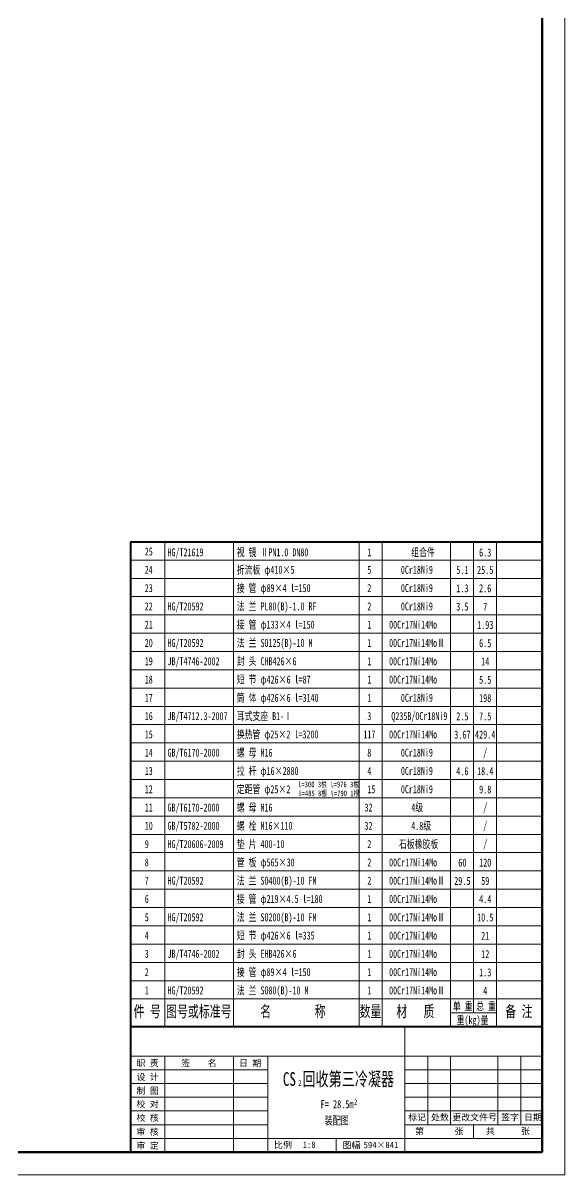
# Model space of a CAD drawing. Extents: x -4165 to 3578, y -3827 to 2060.
# Drawn here: x -1665 to -7, y -3827 to -300 of the extents above; entities that cross this region are included whole.
import ezdxf
from ezdxf.enums import TextEntityAlignment as Align

# ---------------------------------------------------------------- set-up
doc = ezdxf.new("R2010")
doc.units = 0
doc.header["$LTSCALE"] = 10
for name, color, linetype, lineweight in [('A 粗实线', 1, 'CONTINUOUS', 40), ('B 细实线', 7, 'CONTINUOUS', 18), ('C 文 字', 2, 'CONTINUOUS', 20), ('J 标注尺寸', 2, 'CONTINUOUS', 18)]:
    doc.layers.add(name, color=color, linetype=linetype, lineweight=lineweight)
doc.styles.add('HZTXT', font='SIMFANG.TTF', dxfattribs={"width": 0.75})
doc.styles.add('标题中文', font='SIMFANG.TTF', dxfattribs={"width": 0.7})

msp = doc.modelspace()

# ---------------------------------------------------------------- linework, layer by layer
at = {"layer": 'A 粗实线'}
for p, q in [((-1336.5, -1888.5), (-1336.5, -3372.5)), ((-1336.5, -1888.5), (-76.5, -1888.5)), ((-1336.5, -3372.5), (-76.5, -3372.5))]:
    msp.add_line(p, q, dxfattribs=at)
at = {"layer": 'A 粗实线', "color": 1}
msp.add_line((-1336.5, -3372.5), (-1336.5, -3757.5), dxfattribs=at)
at = {"layer": 'A 粗实线', "color": 5, "lineweight": 60}
msp.add_lwpolyline([(-76.5, -3757.5), (-76.5, 1989.5), (-3989.5, 1989.5), (-3989.5, -3757.5)], close=True, dxfattribs=at)
at = {"layer": 'B 细实线'}
for p, q in [((-1231.5, -3372.5), (-1231.5, -1888.5)), ((-1021.5, -3372.5), (-1021.5, -1888.5)), ((-636.5, -3372.5), (-636.5, -1888.5)), ((-566.5, -3372.5), (-566.5, -1888.5)), ((-356.5, -3372.5), (-356.5, -1888.5)), ((-286.5, -3330.5), (-286.5, -1888.5)), ((-216.5, -3372.5), (-216.5, -1888.5)), ((-1336.5, -1944.5), (-76.5, -1944.5)), ((-1336.5, -2000.5), (-76.5, -2000.5)), ((-1336.5, -2056.5), (-76.5, -2056.5)), ((-1336.5, -2112.5), (-76.5, -2112.5)), ((-1336.5, -2168.5), (-76.5, -2168.5)), ((-1336.5, -2224.5), (-76.5, -2224.5)), ((-1336.5, -2280.5), (-76.5, -2280.5)), ((-1336.5, -2336.5), (-76.5, -2336.5)), ((-1336.5, -2392.5), (-76.5, -2392.5)), ((-1336.5, -2448.5), (-76.5, -2448.5)), ((-1336.5, -2504.5), (-76.5, -2504.5)), ((-1336.5, -2560.5), (-76.5, -2560.5)), ((-1336.5, -2616.5), (-76.5, -2616.5)), ((-1336.5, -2672.5), (-76.5, -2672.5)), ((-1336.5, -2728.5), (-76.5, -2728.5)), ((-1336.5, -2784.5), (-76.5, -2784.5)), ((-1336.5, -2840.5), (-76.5, -2840.5)), ((-1336.5, -2896.5), (-76.5, -2896.5)), ((-1336.5, -2952.5), (-76.5, -2952.5)), ((-1336.5, -3008.5), (-76.5, -3008.5)), ((-1336.5, -3064.5), (-76.5, -3064.5)), ((-1336.5, -3120.5), (-76.5, -3120.5)), ((-1336.5, -3176.5), (-76.5, -3176.5)), ((-1336.5, -3232.5), (-76.5, -3232.5)), ((-1336.5, -3288.5), (-76.5, -3288.5)), ((-356.5, -3330.5), (-216.5, -3330.5)), ((-496.5, -3372.5), (-496.5, -3757.5)), ((-1336.5, -3463.5), (-76.5, -3463.5)), ((-1231.5, -3463.5), (-1231.5, -3757.5)), ((-1021.5, -3463.5), (-1021.5, -3757.5)), ((-916.5, -3463.5), (-916.5, -3757.5)), ((-426.5, -3463.5), (-426.5, -3673.5)), ((-356.5, -3463.5), (-356.5, -3673.5)), ((-212, -3463.5), (-212, -3673.5)), ((-142, -3463.5), (-142, -3673.5)), ((-1336.5, -3505.5), (-916.5, -3505.5)), ((-496.5, -3505.5), (-76.5, -3505.5)), ((-1336.5, -3547.5), (-916.5, -3547.5)), ((-496.5, -3547.5), (-76.5, -3547.5)), ((-1336.5, -3589.5), (-916.5, -3589.5)), ((-496.5, -3589.5), (-76.5, -3589.5)), ((-1336.5, -3631.5), (-916.5, -3631.5)), ((-496.5, -3631.5), (-76.5, -3631.5)), ((-1336.5, -3673.5), (-916.5, -3673.5)), ((-496.5, -3673.5), (-76.5, -3673.5)), ((-286.5, -3715.5), (-286.5, -3673.5)), ((-1336.5, -3715.5), (-76.5, -3715.5)), ((-706.5, -3715.5), (-706.5, -3757.5))]:
    msp.add_line(p, q, dxfattribs=at)
msp.add_lwpolyline([(-6.5, -3827.5), (-6.5, 2059.5), (-4164.5, 2059.5), (-4164.5, -3827.5)], close=True, dxfattribs=at)

# ---------------------------------------------------------------- texts
at = {"layer": 'C 文 字', "style": 'HZTXT', "width": 0.75}
for s, p in [('6.3', (-250.6, -1921.5)), ('5.1', (-320.6, -1975.1)), ('25.5', (-250.6, -1975.1)), ('1.3', (-320.6, -2031.1)), ('2.6', (-250.6, -2031.1)), ('3.5', (-320.6, -2087.1)), ('7', (-250.6, -2087.1)), ('1.93', (-250.6, -2143.1)), ('6.5', (-250.6, -2199.1)), ('14', (-250.6, -2255.1)), ('5.5', (-250.6, -2311.1)), ('198', (-250.6, -2367.1)), ('2.5', (-320.6, -2423.1)), ('7.5', (-250.6, -2423.1)), ('3.67', (-320.6, -2479.1)), ('429.4', (-250.6, -2479.1)), ('/', (-250.6, -2535.1)), ('4.6', (-320.6, -2591.1)), ('18.4', (-250.6, -2591.1)), ('9.8', (-250.6, -2647.1)), ('/', (-250.6, -2703.1)), ('/', (-250.6, -2759.1)), ('/', (-250.6, -2815.1)), ('60', (-320.6, -2871.1)), ('120', (-250.6, -2871.1)), ('29.5', (-320.6, -2927.1)), ('59', (-250.6, -2927.1)), ('4.4', (-250.6, -2983.1)), ('10.5', (-250.6, -3039.1)), ('21', (-250.6, -3095.1)), ('12', (-250.6, -3151.1)), ('1.3', (-250.6, -3207.1)), ('4', (-250.6, -3263.1))]:
    msp.add_text(s, height=24.5, dxfattribs=at).set_placement(p, align=Align.MIDDLE)
at = {"layer": 'C 文 字', "style": '标题中文', "oblique": 0.5}
msp.add_text('职 责', height=19.6, rotation=0.0959, dxfattribs=at).set_placement((-1284.1, -3484.9), align=Align.MIDDLE_CENTER)
for s, p in [('签    名', (-1127, -3484.1)), ('日 期', (-970.2, -3484.6)), ('设 计', (-1284.1, -3526.9)), ('制 图', (-1284.1, -3568.9)), ('校 对', (-1284.1, -3610.1)), ('校 核', (-1284.1, -3652.1)), ('标记', (-459.2, -3650.3)), ('处数', (-389.2, -3650.3)), ('更改文件号', (-283.1, -3650.3)), ('签字', (-174.7, -3650.3)), ('日期', (-104.7, -3650.3)), ('审 核', (-1284.1, -3694.9)), ('第       张', (-391.3, -3692.9)), ('共      张', (-181.3, -3692.9)), ('审 定', (-1284.1, -3736.9)), ('比例', (-869.9, -3735.1)), ('1:8', (-789.5, -3735.1)), ('图幅', (-659.9, -3735.7)), ('594×841', (-569.7, -3735.7))]:
    msp.add_text(s, height=19.6, rotation=0.0959, dxfattribs=at).set_placement(p, align=Align.MIDDLE)
at = {"layer": 'J 标注尺寸', "style": '标题中文', "width": 0.7}
for s, height, p in [('视 镜 ⅡPN1.0 DN80', 24.5, (-1011, -1932.9)), ('组合件', 24.5, (-477, -1932.9)), ('25', 24.5, (-1292.8, -1930.5)), ('HG/T21619', 24.5, (-1223.1, -1932.9)), ('1', 24.5, (-611.5, -1932.9)), ('24', 24.5, (-1292.8, -1986.5)), ('折流板 φ410×5', 24.5, (-1011, -1986.5)), ('5', 24.5, (-611.5, -1986.5)), ('0Cr18Ni9', 24.5, (-508.7, -1986.5)), ('23', 24.5, (-1292.8, -2042.5)), ('接 管 φ89×4 l=150', 24.5, (-1011, -2042.5)), ('2', 24.5, (-611.5, -2042.5)), ('0Cr18Ni9', 24.5, (-508.7, -2042.5)), ('22', 24.5, (-1292.8, -2098.5)), ('HG/T20592', 24.5, (-1223.1, -2098.5)), ('法 兰 PL80(B)-1.0 RF', 24.5, (-1011, -2098.5)), ('2', 24.5, (-611.5, -2098.5)), ('0Cr18Ni9', 24.5, (-508.7, -2098.5)), ('21', 24.5, (-1292.8, -2154.5)), ('接 管 φ133×4 l=150', 24.5, (-1011, -2154.5)), ('1', 24.5, (-611.5, -2154.5)), ('00Cr17Ni14Mo', 24.5, (-544.9, -2154.5)), ('20', 24.5, (-1292.8, -2210.5)), ('HG/T20592', 24.5, (-1223.1, -2210.5)), ('法 兰 SO125(B)-10 M', 24.5, (-1011, -2210.5)), ('1', 24.5, (-611.5, -2210.5)), ('00Cr17Ni14MoⅡ', 24.5, (-544.9, -2210.5)), ('19', 24.5, (-1292.8, -2266.5)), ('JB/T4746-2002', 24.5, (-1223.1, -2266.5)), ('封 头 CHB426×6', 24.5, (-1011, -2266.5)), ('1', 24.5, (-611.5, -2266.5)), ('00Cr17Ni14Mo', 24.5, (-544.9, -2266.5)), ('18', 24.5, (-1292.8, -2322.5)), ('短 节 φ426×6 l=87', 24.5, (-1011, -2322.5)), ('1', 24.5, (-611.5, -2322.5)), ('00Cr17Ni14Mo', 24.5, (-544.9, -2322.5)), ('17', 24.5, (-1292.8, -2378.5)), ('筒 体 φ426×6 l=3140', 24.5, (-1011, -2378.5)), ('1', 24.5, (-611.5, -2378.5)), ('0Cr18Ni9', 24.5, (-508.7, -2378.5)), ('16', 24.5, (-1292.8, -2434.5)), ('JB/T4712.3-2007', 24.5, (-1223.1, -2434.5)), ('耳式支座 B1-Ⅰ', 24.5, (-1011, -2434.5)), ('3', 24.5, (-611.5, -2434.5)), ('Q235B/0Cr18Ni9', 24.5, (-538, -2434.5)), ('15', 24.5, (-1292.8, -2490.5)), ('换热管 φ25×2 l=3200', 24.5, (-1011, -2490.5)), ('117', 24.5, (-623.5, -2490.5)), ('00Cr17Ni14Mo', 24.5, (-544.9, -2490.5)), ('14', 24.5, (-1292.8, -2546.5)), ('GB/T6170-2000', 24.5, (-1223.1, -2546.5)), ('螺 母 M16', 24.5, (-1011, -2546.5)), ('8', 24.5, (-611.5, -2546.5)), ('0Cr18Ni9', 24.5, (-508.7, -2546.5)), ('拉 杆 φ16×2880', 24.5, (-1011, -2602.5)), ('13', 24.5, (-1292.8, -2602.5)), ('4', 24.5, (-611.5, -2602.5)), ('0Cr18Ni9', 24.5, (-508.7, -2602.5)), ('12', 24.5, (-1292.8, -2658.5)), ('定距管 φ25×2 ', 24.5, (-1011, -2658.5)), ('l=300 3根', 17.64, (-823.5, -2640.2)), ('l=976 3根', 17.64, (-724.8, -2640.2)), ('15', 24.5, (-611.5, -2658.5)), ('0Cr18Ni9', 24.5, (-508.7, -2658.5)), ('l=485 8根', 17.64, (-822.7, -2667.6)), ('l=790 1根', 17.64, (-724, -2667.6)), ('11', 24.5, (-1292.8, -2714.5)), ('GB/T6170-2000', 24.5, (-1223.1, -2714.5)), ('螺 母 M16', 24.5, (-1011, -2714.5)), ('32', 24.5, (-620.1, -2714.5)), ('4级', 24.5, (-477, -2714.5)), ('10', 24.5, (-1292.8, -2770.5)), ('GB/T5782-2000', 24.5, (-1223.1, -2770.5)), ('螺 栓 M16×110', 24.5, (-1011, -2770.5)), ('32', 24.5, (-620.1, -2770.5)), ('4.8级', 24.5, (-477, -2770.5)), ('9', 24.5, (-1292.8, -2826.5)), ('HG/T20606-2009', 24.5, (-1223.1, -2826.5)), ('垫 片 400-10', 24.5, (-1011, -2826.5)), ('2', 24.5, (-611.5, -2826.5)), ('石板橡胶板', 24.5, (-514.5, -2826.5)), ('管 板 φ565×30', 24.5, (-1011, -2882.5)), ('00Cr17Ni14Mo', 24.5, (-544.9, -2882.5)), ('8', 24.5, (-1292.8, -2882.5)), ('2', 24.5, (-611.5, -2882.5)), ('7', 24.5, (-1292.8, -2938.5)), ('HG/T20592', 24.5, (-1223.1, -2938.5)), ('法 兰 SO400(B)-10 FM', 24.5, (-1011, -2938.5)), ('2', 24.5, (-611.5, -2938.5)), ('00Cr17Ni14MoⅡ', 24.5, (-544.9, -2938.5)), ('6', 24.5, (-1292.8, -2994.5)), ('接 管 φ219×4.5 l=180', 24.5, (-1011, -2994.5)), ('1', 24.5, (-611.5, -2994.5)), ('00Cr17Ni14Mo', 24.5, (-544.9, -2994.5)), ('5', 24.5, (-1292.8, -3050.5)), ('HG/T20592', 24.5, (-1223.1, -3050.5)), ('法 兰 SO200(B)-10 FM', 24.5, (-1011, -3050.5)), ('1', 24.5, (-611.5, -3050.5)), ('00Cr17Ni14MoⅡ', 24.5, (-544.9, -3050.5)), ('4', 24.5, (-1292.8, -3106.5)), ('短 节 φ426×6 l=335', 24.5, (-1011, -3106.5)), ('1', 24.5, (-611.5, -3106.5)), ('00Cr17Ni14Mo', 24.5, (-544.9, -3106.5)), ('3', 24.5, (-1292.8, -3162.5)), ('JB/T4746-2002', 24.5, (-1223.1, -3162.5)), ('封 头 EHB426×6', 24.5, (-1011, -3162.5)), ('1', 24.5, (-611.5, -3162.5)), ('00Cr17Ni14Mo', 24.5, (-544.9, -3162.5)), ('2', 24.5, (-1292.8, -3218.5)), ('接 管 φ89×4 l=150', 24.5, (-1011, -3218.5)), ('1', 24.5, (-611.5, -3218.5)), ('00Cr17Ni14Mo', 24.5, (-544.9, -3218.5)), ('1', 24.5, (-1292.8, -3274.5)), ('HG/T20592', 24.5, (-1223.1, -3274.5)), ('法 兰 SO80(B)-10 M', 24.5, (-1011, -3274.5)), ('1', 24.5, (-611.5, -3274.5)), ('00Cr17Ni14MoⅡ', 24.5, (-544.9, -3274.5)), ('件 号', 34.99, (-1326.9, -3343.9)), ('图号或标准号', 34.99, (-1227.5, -3343.9)), ('名        称', 34.99, (-939.3, -3343.9)), ('数量', 34.99, (-635.4, -3343.9)), ('材   质', 34.99, (-522.7, -3343.9)), ('单 重', 24.5, (-349.6, -3323.2)), ('总 重', 24.5, (-278.4, -3323.2)), ('备 注', 34.99, (-189.2, -3343.9)), ('重(kg)量', 24.5, (-338, -3365.2)), ('CS 回收第三冷凝器', 41.98, (-870, -3554.7)), ('2', 17.6, (-823, -3554.9)), ('2', 17.6, (-652.6, -3613.5)), ('F= 28.5m', 25.19, (-754.4, -3623.4)), ('装配图', 25.19, (-742.2, -3673.5))]:
    msp.add_text(s, height=height, dxfattribs=at).set_placement(p)

doc.saveas('drawing.dxf')
